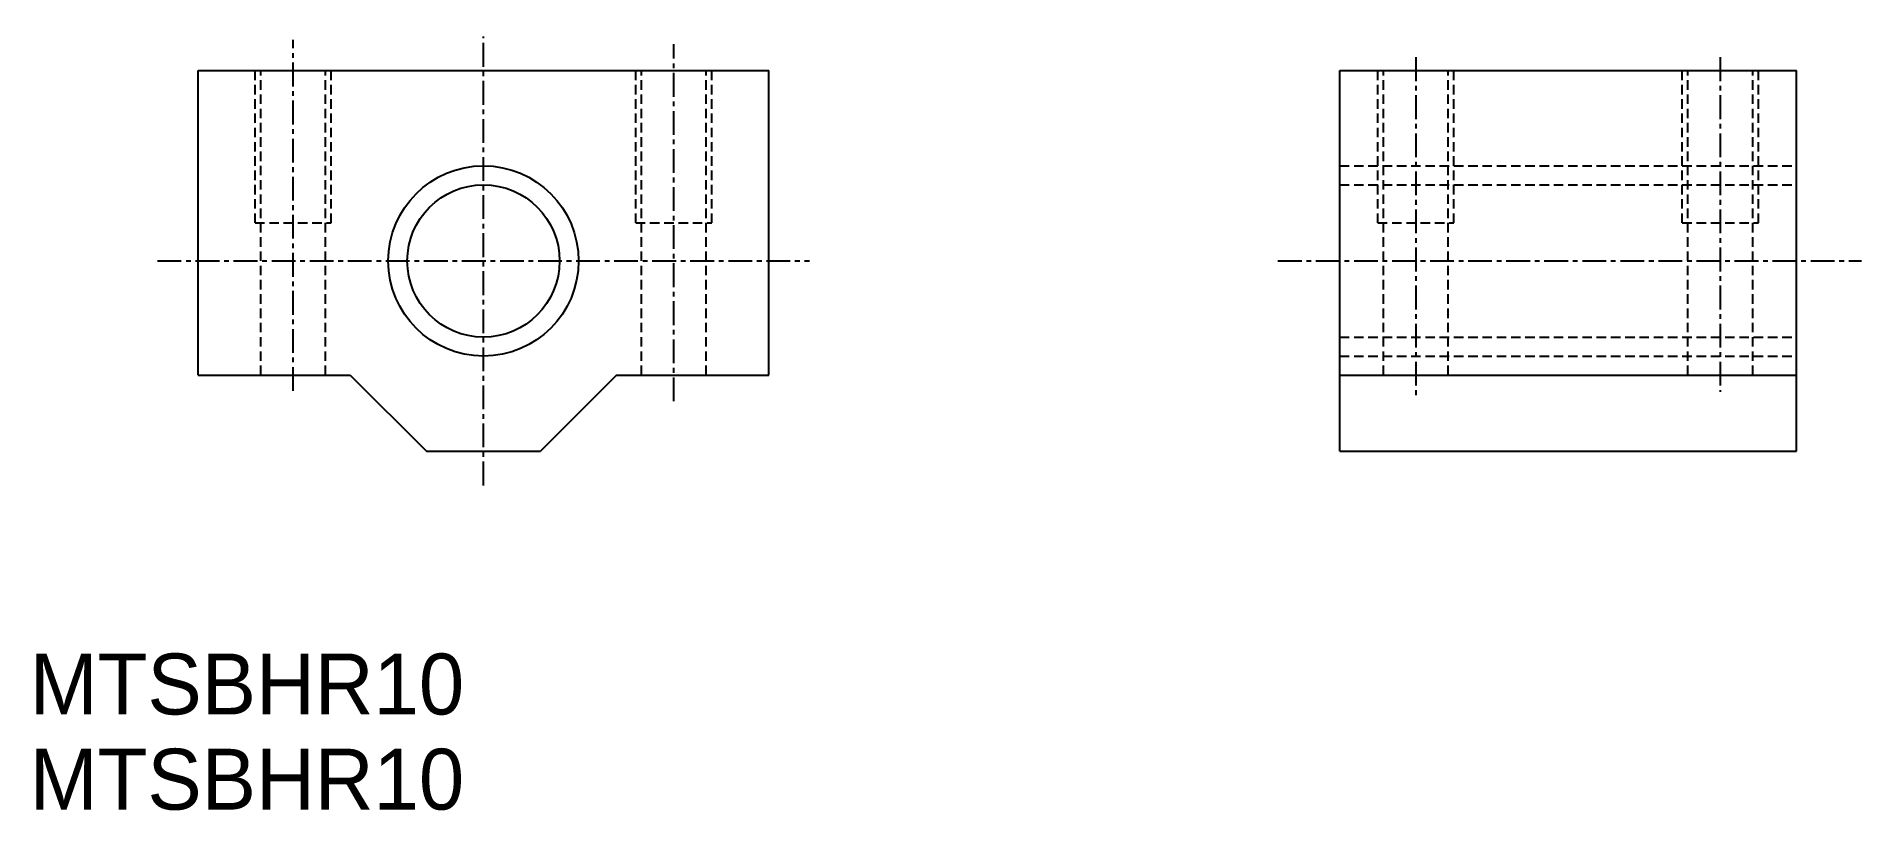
# Model space of a CAD drawing. Extents: x 193.6 to 289.5, y 169.6 to 210.3.
import ezdxf

# ---------------------------------------------------------------- set-up
doc = ezdxf.new("R2010")
doc.units = 0
doc.linetypes.add('CENTER', pattern=[2, 1.25, -0.25, 0.25, -0.25])
doc.linetypes.add('DASHED', pattern=[0.75, 0.5, -0.25])
doc.layers.get('0').update_dxf_attribs({"linetype": 'CONTINUOUS'})
doc.layers.add('CENTER', color=1, linetype='CENTER')

msp = doc.modelspace()

# ---------------------------------------------------------------- linework, layer by layer
at = {"color": 7, "linetype": 'CONTINUOUS'}
for p, q in [((202.12, 192.52), (202.12, 208.52)), ((202.12, 208.52), (232.12, 208.52)), ((232.12, 192.52), (232.12, 208.52)), ((262.12, 208.52), (286.12, 208.52)), ((262.12, 188.52), (262.12, 208.52)), ((286.12, 188.52), (286.12, 208.52)), ((202.12, 192.52), (210.12, 192.52)), ((210.12, 192.52), (214.12, 188.52)), ((224.12, 192.52), (220.12, 188.52)), ((224.12, 192.52), (232.12, 192.52)), ((224.12, 192.52), (232.12, 192.52)), ((262.12, 192.52), (286.12, 192.52)), ((214.12, 188.52), (220.12, 188.52)), ((262.12, 188.52), (286.12, 188.52))]:
    msp.add_line(p, q, dxfattribs=at)
at = {"color": 3, "linetype": 'DASHED'}
for p, q in [((205.12, 200.52), (205.12, 208.52)), ((205.42, 192.52), (205.42, 208.52)), ((208.82, 192.52), (208.82, 208.52)), ((209.12, 200.52), (209.12, 208.52)), ((225.12, 200.52), (225.12, 208.52)), ((225.42, 192.52), (225.42, 208.52)), ((228.82, 192.52), (228.82, 208.52)), ((229.12, 200.52), (229.12, 208.52)), ((264.12, 200.52), (264.12, 208.52)), ((264.42, 192.52), (264.42, 208.52)), ((267.82, 192.52), (267.82, 208.52)), ((268.12, 200.52), (268.12, 208.52)), ((280.12, 200.52), (280.12, 208.52)), ((280.42, 192.52), (280.42, 208.52)), ((283.82, 192.52), (283.82, 208.52)), ((284.12, 200.52), (284.12, 208.52)), ((262.12, 203.52), (286.12, 203.52)), ((262.12, 202.52), (286.12, 202.52)), ((205.12, 200.52), (209.12, 200.52)), ((225.12, 200.52), (229.12, 200.52)), ((264.12, 200.52), (268.12, 200.52)), ((280.12, 200.52), (284.12, 200.52)), ((262.12, 194.52), (286.12, 194.52)), ((262.12, 193.52), (286.12, 193.52))]:
    msp.add_line(p, q, dxfattribs=at)
at = {"color": 3, "linetype": 'CONTINUOUS'}
msp.add_circle((217.12, 198.52), 5, dxfattribs=at)
at = {"color": 7, "linetype": 'CONTINUOUS'}
msp.add_circle((217.12, 198.52), 4, dxfattribs=at)
at = {"layer": 'CENTER', "color": 1, "linetype": 'CENTER'}
for p, q in [((207.12, 191.694), (207.12, 210.135)), ((217.12, 186.728), (217.12, 210.313)), ((227.12, 191.149), (227.12, 209.908)), ((266.12, 209.224), (266.12, 191.404)), ((282.12, 209.224), (282.12, 191.65)), ((199.991, 198.52), (234.249, 198.52)), ((258.87, 198.52), (289.539, 198.52))]:
    msp.add_line(p, q, dxfattribs=at)

# ---------------------------------------------------------------- texts
at = {"color": 7, "linetype": 'CONTINUOUS'}
for p in [(193.281, 174.692), (193.281, 169.692)]:
    msp.add_text('MTSBHR10', height=3.2, dxfattribs=at).set_placement(p)

doc.saveas('drawing.dxf')
